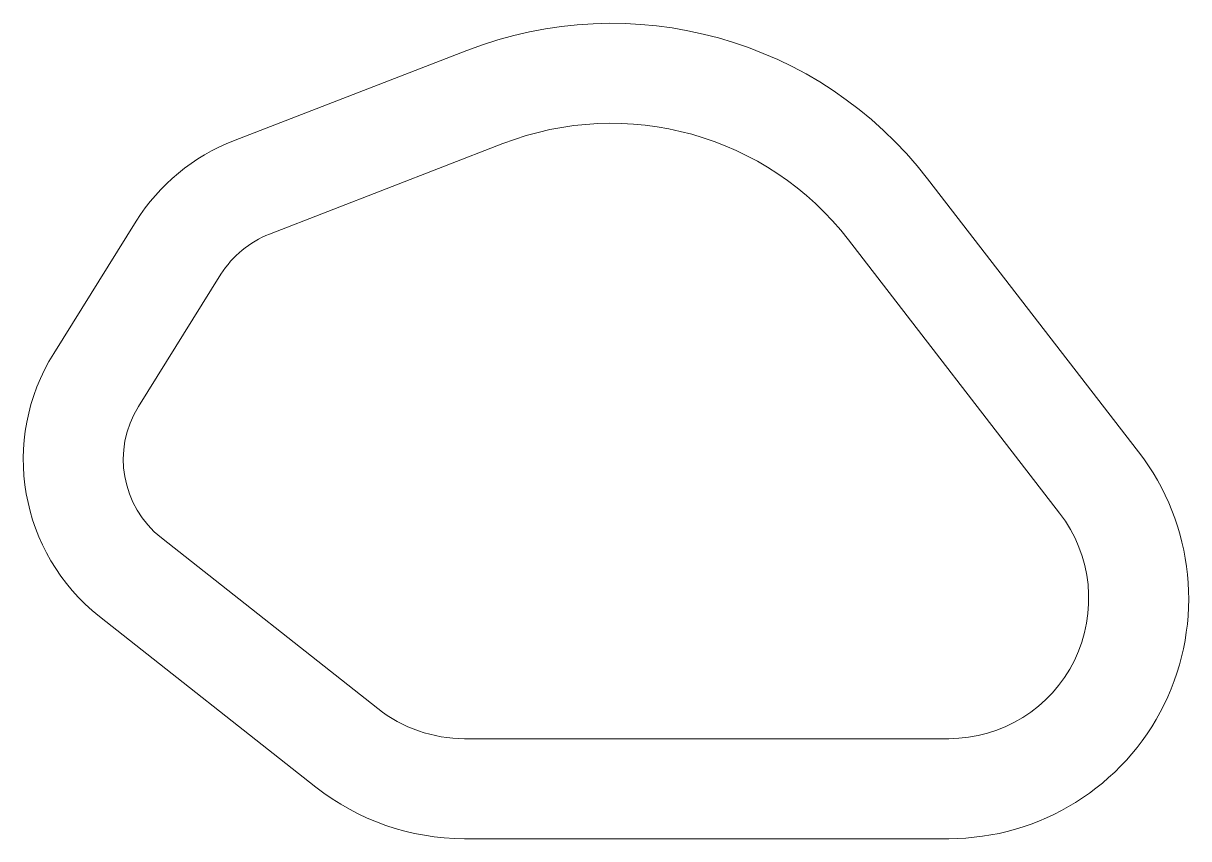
# Model space of a CAD drawing. Header units: millimetres. Extents: x -22.1 to 36.2, y 0 to 40.8.
import ezdxf

# ---------------------------------------------------------------- set-up
doc = ezdxf.new("R2010")
doc.units = ezdxf.units.MM
doc.layers.add('3', color=7, linetype='Continuous', true_color=0xffffff)

msp = doc.modelspace()

# ---------------------------------------------------------------- linework, layer by layer
at = {"layer": '3', "color": 163, "linetype": 'Continuous', "lineweight": 18}
for p, q in [((0.119025, 39.417432), (-11.549085, 34.896469)), ((1.925481, 34.755167), (-9.742629, 30.234204)), ((33.725549, 19.337096), (23.170902, 32.996865)), ((-16.416654, 30.871131), (-20.545757, 24.263185)), ((29.769036, 16.279973), (19.214389, 29.939742)), ((-12.176413, 28.221535), (-16.305516, 21.613589)), ((-4.333419, 6.502594), (-15.160575, 15.037274)), ((-7.428719, 2.575875), (-18.255875, 11.110555)), ((24.229917, 5), (0, 5)), ((24.229917, 0), (0, 0))]:
    msp.add_line(p, q, dxfattribs=at)
for centre, radius, start, end in [((7.344849, 20.768371), 20, 37.692588, 111.179515), ((7.344849, 20.768371), 15, 37.692588, 111.179515), ((-7.936173, 25.571939), 10, 111.179515, 148), ((-7.936173, 25.571939), 5, 111.179515, 148), ((-12.065276, 18.963993), 10, 148, 231.752485), ((-12.065276, 18.963993), 5, 148, 231.752485), ((24.229917, 12), 12, 270, 37.692588), ((24.229917, 12), 7, 270, 37.692588), ((0, 12), 7, 231.752485, 270), ((0, 12), 12, 231.752485, 270)]:
    msp.add_arc(centre, radius, start, end, dxfattribs=at)

doc.saveas('drawing.dxf')
